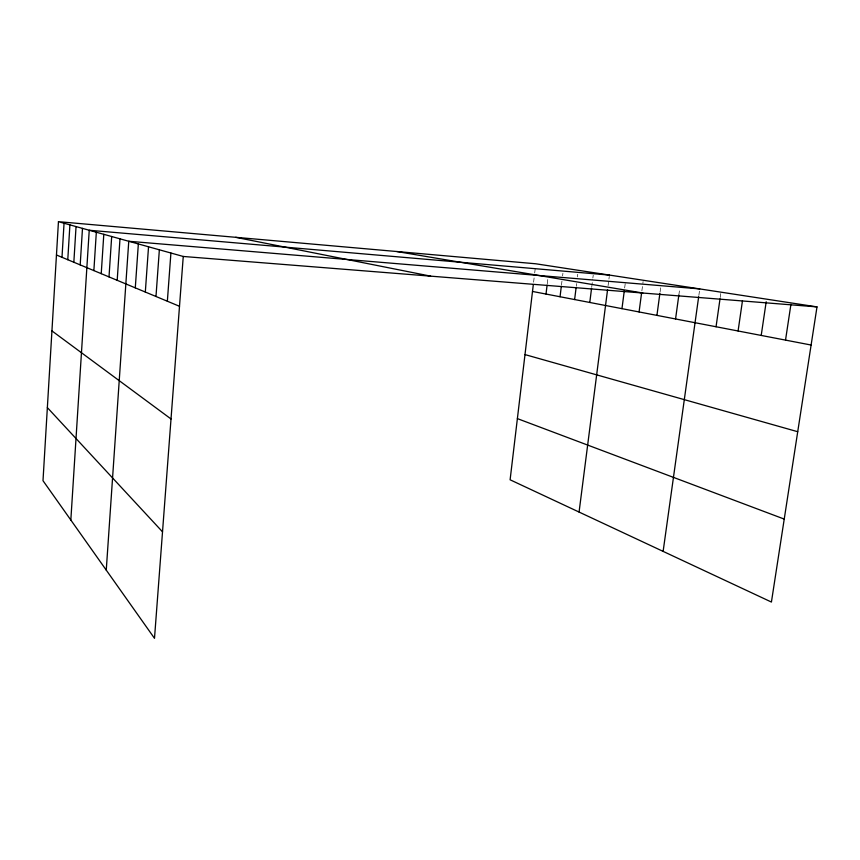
<?xml version="1.0" encoding="UTF-8"?>
<svg xmlns="http://www.w3.org/2000/svg" width="860" height="860" viewBox="0 0 860 860"><rect width="100%" height="100%" fill="white"/><g stroke="black" fill="none" stroke-linecap="round" stroke-linejoin="round"><path stroke-width="0.64" stroke-dasharray="4.3 3.22" d="M533.598 282.231L534.533 274.329M534.694 273.007L535.318 267.739M547.25 283.8L547.874 278.683M561.483 285.004L561.967 281.091M562.601 275.877L562.924 273.265M576.275 286.251L576.608 283.596M577.425 276.942L577.759 274.286M591.745 286.907L592.723 279.124M592.884 277.823L593.217 275.232M608.084 285.66L608.762 280.371M608.934 279.048L609.278 276.404M624.661 287.96L625.5 281.5M641.872 290.831L643.097 281.585M660.071 292.088L660.759 286.907M678.83 295.163L679.733 288.552M698.857 295.421L699.578 290.218M720.218 297.495L720.777 293.507"/><path stroke-width="1.29" d="M58.448 221.676L43 480.697L154.499 638.324L183.255 256.463L58.448 221.676L535.791 263.784L817 306.891L771.42 602.054L510.109 479.794L533.286 284.864M61.995 257.312L64.048 223.234M67.779 259.72L69.907 224.869M73.842 262.246L76.045 226.578M80.195 264.891L82.485 228.373M70.832 520.053L89.236 230.254L609.439 275.082M93.869 270.588L96.331 232.232M101.233 273.663L103.802 234.318M109.005 276.898L111.682 236.511M117.196 280.317L119.992 238.833M106.253 570.126L128.763 241.273L699.76 288.917M135.289 287.853L138.352 243.95M145.319 292.035L148.533 246.788M155.982 296.485L159.358 249.808M167.356 301.226L170.914 253.023M546.014 294.055L547.1 285.09M560.043 296.754L561.322 286.315M574.62 299.549L576.114 287.584M589.777 302.473L591.572 288.197M579.07 512.065L607.579 289.627M621.963 308.654L624.328 290.551M639.077 311.954L641.528 293.464M656.933 315.383L659.889 293.378M675.562 318.963L678.83 295.163M663.125 551.389L698.675 296.721M716.047 326.757L720.024 298.818M738.084 330.992L742.459 300.828M761.207 335.443L766.195 301.752M785.524 340.119L790.942 304.257M183.255 256.463L817 306.891M396.825 251.528L642.85 293.034M532.501 291.454L811.109 345.032M235.704 237.317L430.613 276.146M524.998 354.589L797.725 431.72M517.387 418.616L784.234 519.085M56.459 255.001L179.503 306.289M51.933 330.896L171.022 418.971M47.364 407.618L162.518 531.824"/></g></svg>
